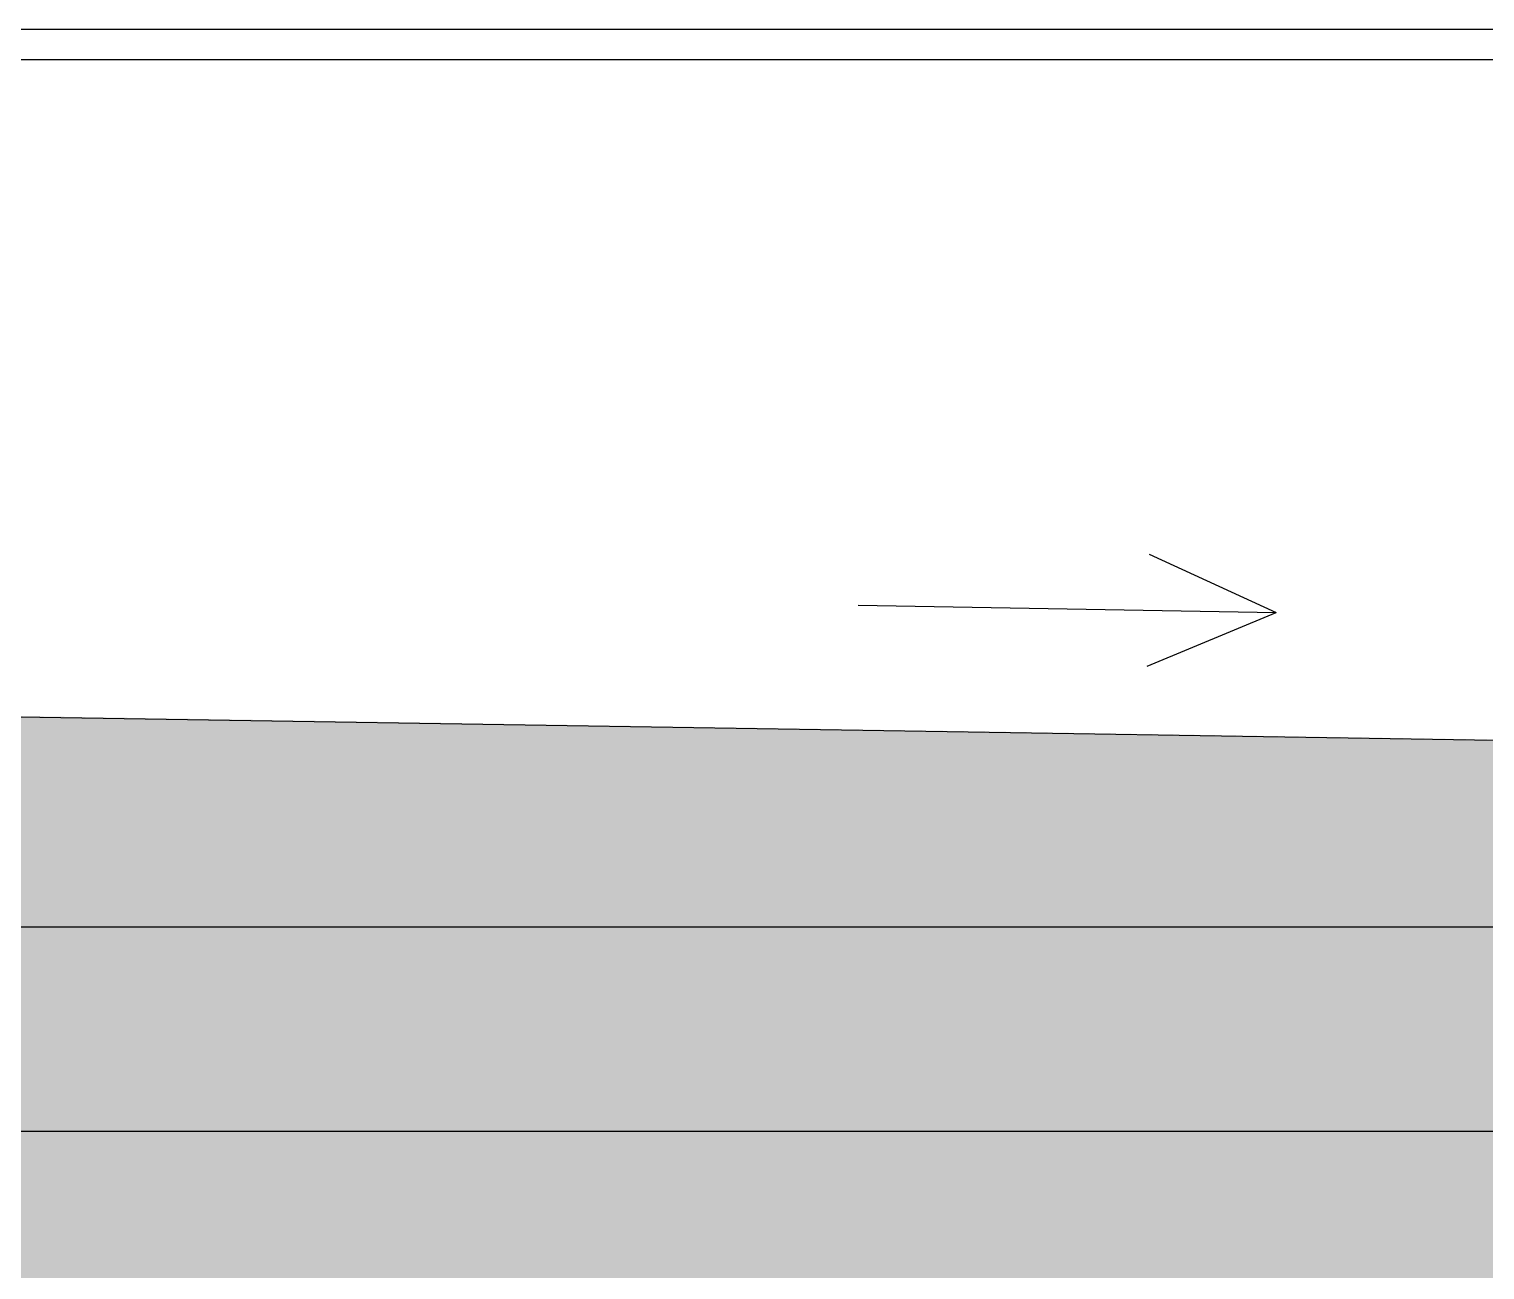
# Model space of a CAD drawing. Extents: x 3792242 to 5145247, y -1546315 to -1031918.
# Drawn here: x 4031612 to 4033038, y -1493366 to -1492150 of the extents above; entities that cross this region are included whole.
import ezdxf

# ---------------------------------------------------------------- set-up
doc = ezdxf.new("R2010")
doc.units = 0
doc.header["$MEASUREMENT"] = 0
for name, color, linetype in [('MÚRY', 1, 'CONTINUOUS'), ('TENKÁ', 7, 'CONTINUOUS'), ('ŠRAFY', 82, 'CONTINUOUS'), ('šrafy-múry', 8, 'CONTINUOUS')]:
    doc.layers.add(name, color=color, linetype=linetype)

msp = doc.modelspace()

# ---------------------------------------------------------------- hatches: boundary and pattern name
at = {"layer": 'ŠRAFY'}
h = msp.add_hatch(dxfattribs=at)
h.set_pattern_fill('SQUARE', color=256, scale=300)
h.set_pattern_definition([(0, (-1113810.456, 33513.662), (0, 37.5), [37.5, -37.5]), (90, (-1113810.456, 33513.662), (-37.5, 2e-15), [37.5, -37.5])])
h.paths.add_polyline_path([(4031322.044, -1493110.108), (4031322.044, -1493030.108), (4031572.044, -1493030.108), (4031572.044, -1493110.108), (4031572.044, -1493230.108), (4042072.044, -1493230.108), (4042072.044, -1492796.021), (4035799.544, -1492890.108), (4031461.23, -1492820.963), (4031406.83, -1492820.963), (4031406.83, -1492873.696), (4031406.83, -1492877.915), (4031406.83, -1493013.074, 0.39722787), (4031409.478, -1493015.882), (4031434.955, -1493018.696), (4031434.955, -1493021.727), (4031444.705, -1493022.29, -1.21070497), (4031446.674, -1493025.102), (4031404.017, -1493025.102), (4031371.673, -1493025.102, -0.41421316), (4031370.266, -1493022.29), (4031370.266, -1493018.071, 0.41420819), (4031367.429, -1493017.807, 0.35991249), (4031364.641, -1493018.071), (4031364.641, -1493022.29, -0.41421316), (4031363.235, -1493025.102), (4031328.549, -1493025.102, -0.41421316), (4031327.142, -1493022.29), (4031327.845, -1493016.662), (4031334.635, -1493011.281), (4031327.142, -1492998.304), (4031327.142, -1492876.509), (4031327.142, -1492872.29), (4031327.845, -1492866.662), (4031334.635, -1492861.281), (4031327.142, -1492848.304), (4031327.142, -1492725.102), (4031314.545, -1492725.102), (4031312.201, -1493500.108), (4032187.044, -1493500.108), (4032187.044, -1493450.108), (4031322.044, -1493450.108), (4031322.044, -1493230.108)])
h.paths.add_polyline_path([(4031446.756, -1493018.058), (4031519.33, -1493022.295), (4031519.166, -1493025.102), (4031448.675, -1493020.987, -1.34066688)], flags=16)
edge = h.paths.add_edge_path(flags=16)
edge.add_arc((4031448.642, -1493021.549), 0.563, 266.660889, 86.6591)
edge = h.paths.add_edge_path(flags=16)
edge.add_arc((4031444.705, -1493021.727), 0.562, 89.99853, 269.99853)
at = {"layer": 'šrafy-múry'}
h = msp.add_hatch(dxfattribs=at)
h.set_pattern_fill('ANSI36', color=253, scale=800, angle=360)
h.set_pattern_definition([(45, (139723.04, 33513.66), (53.0330086, 194.4543648), [250, -50, 0, -50])])
h.paths.add_polyline_path([(4030422.044, -1493230.108), (4009362.044, -1493230.108), (4009162.044, -1493230.108), (4009162.044, -1492530.108), (4009002.044, -1492530.108), (4009002.044, -1493700.108), (4009252.044, -1493700.108), (4009252.044, -1493450.108), (4012402.044, -1493450.108), (4012517.044, -1493450.108), (4015592.044, -1493450.108), (4015592.044, -1493700.108), (4015892.044, -1493700.108), (4015892.044, -1493450.108), (4022232.044, -1493450.108), (4022232.044, -1493700.108), (4022532.044, -1493700.108), (4022532.044, -1493450.108), (4028872.044, -1493450.108), (4028872.044, -1493700.108), (4029172.044, -1493700.108), (4029172.044, -1493450.108), (4030422.044, -1493450.108)])
h.paths.add_polyline_path([(4031322.044, -1493450.108), (4032187.044, -1493450.108), (4032302.044, -1493450.108), (4035512.044, -1493450.108), (4035512.044, -1493700.108), (4035812.044, -1493700.108), (4035812.044, -1493450.108), (4042092.044, -1493450.108), (4042092.044, -1493700.108), (4042432.044, -1493700.108), (4042432.044, -1492280.108), (4042272.044, -1492280.108), (4042272.044, -1493230.108), (4042072.044, -1493230.108), (4031322.044, -1493230.108)])

# ---------------------------------------------------------------- linework, layer by layer
at = {"layer": 'MÚRY'}
msp.add_line((4031462.1, -1492821.833), (4035799.544, -1492890.108), dxfattribs=at)
at = {"layer": 'TENKÁ'}
for p, q in [((3995962.044, -1492150.108), (4033514.235, -1492150.108)), ((4033514.26, -1492180.108), (3995962.044, -1492180.108)), ((4032708.743, -1492664.426), (4032833.264, -1492721.608)), ((4032423.826, -1492714.462), (4032833.264, -1492721.608)), ((4032706.823, -1492774.41), (4032833.264, -1492721.608)), ((4042072.044, -1493030.108), (4031406.83, -1493030.108)), ((4042272.044, -1493230.108), (4031322.044, -1493230.108))]:
    msp.add_line(p, q, dxfattribs=at)

doc.saveas('drawing.dxf')
